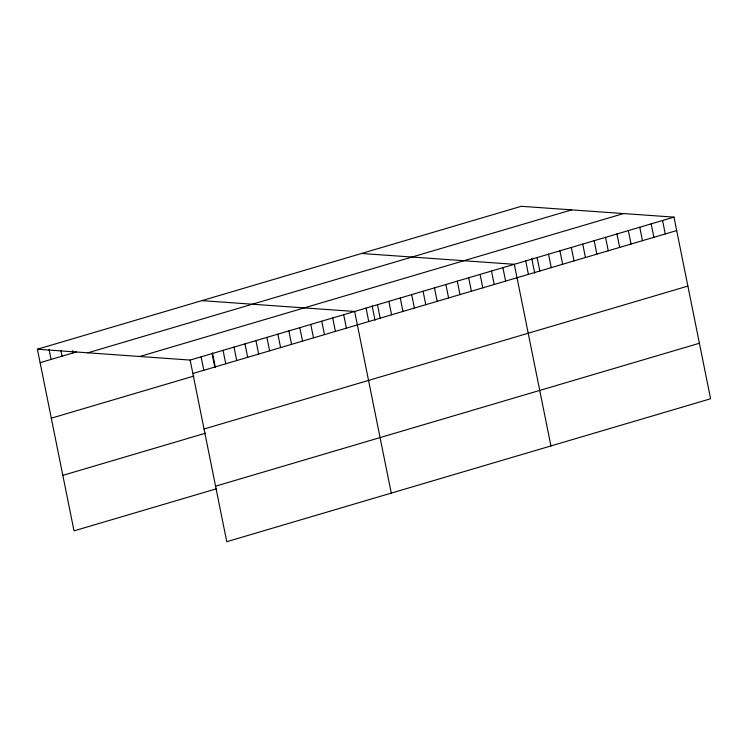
<?xml version="1.0" encoding="UTF-8"?>
<svg xmlns="http://www.w3.org/2000/svg" width="748" height="748" viewBox="0 0 748 748"><rect width="100%" height="100%" fill="white"/><g stroke="black" fill="none" stroke-linecap="round" stroke-linejoin="round"><path stroke-width="1.12" d="M37.4 349.232L521.234 206.298L673.976 217.135L710.6 398.768L226.766 541.702L190.142 360.069L37.4 349.232L74.024 530.865L216.593 488.753M40.111 362.677L76.296 351.981M87.806 352.813L571.64 209.879M139.736 356.487L623.57 213.563M190.142 360.069L673.976 217.135M192.853 373.504L676.688 230.571M51.303 418.179L193.872 376.057M204.045 429.006L687.88 286.073M62.832 475.363L205.401 433.242M215.574 486.191L699.408 343.257M361.574 253.469L514.315 264.296L550.93 445.93M201.904 300.64L354.646 311.467L391.269 493.1M662.569 220.501L665.281 233.937M651.171 223.876L653.874 237.312M639.764 227.242L642.476 240.678M628.357 230.608L631.069 244.044M616.95 233.984L619.662 247.42M605.553 237.35L608.255 250.786M594.146 240.716L596.857 254.152M582.739 244.091L585.45 257.527M571.332 247.457L574.043 260.893M559.934 250.823L562.636 264.259M548.527 254.189L551.239 267.634M537.12 257.564L539.832 271M531.781 258.593L534.689 273.029M525.713 260.93L528.425 274.366M502.908 267.672L505.62 281.108M491.501 271.038L494.213 284.474M480.094 274.404L482.806 287.849M468.697 277.779L471.399 291.215M457.29 281.145L460.001 294.581M445.883 284.511L448.594 297.956M434.476 287.887L437.187 301.322M423.069 291.252L425.78 304.688M411.671 294.619L414.383 308.064M400.264 297.994L402.976 311.43M388.857 301.36L391.569 314.796M377.45 304.726L380.162 318.171M372.111 305.764L375.019 320.191M366.053 308.101L368.764 321.537M343.678 314.712L346.389 328.148M332.71 317.947L335.422 331.383M321.743 321.191L324.454 334.627M310.775 324.426L313.487 337.862M299.808 327.671L302.519 341.107M288.84 330.906L291.552 344.342M277.873 334.15L280.584 347.586M266.905 337.385L269.617 350.821M255.947 340.63L258.649 354.066M244.979 343.865L247.681 357.301M234.012 347.109L236.723 360.545M223.044 350.344L225.756 363.78M212.451 352.925L215.359 367.361M212.077 353.589L214.788 367.025M201.109 356.824L203.821 370.26M72.556 350.719L73.014 352.953M60.915 350.597L62.047 356.198M49.041 349.353L51.079 359.433"/></g></svg>
